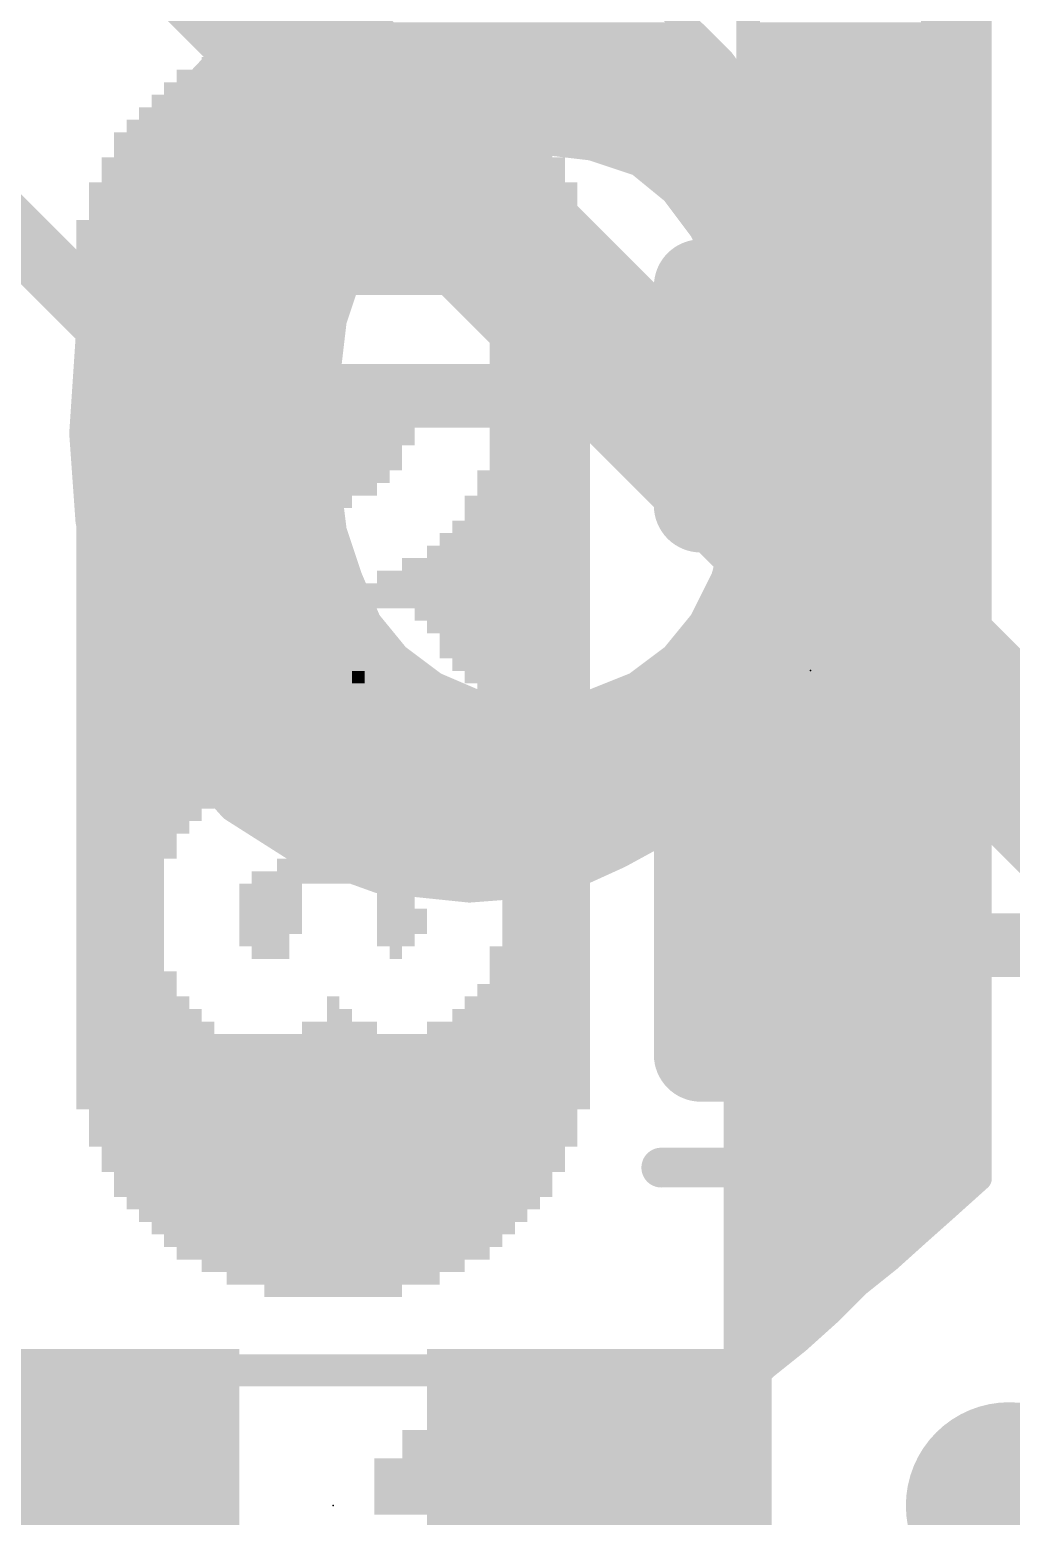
# Model space of a CAD drawing. Extents: x -24 to 83, y -22 to 58.
# Drawn here: x 21.002 to 24.136, y 33.748 to 38.496 of the extents above; entities that cross this region are included whole.
import ezdxf

# ---------------------------------------------------------------- set-up
doc = ezdxf.new("R2010")
doc.units = 0
for name, color, linetype in [('1', 12, 'CONTINUOUS'), ('16', 53, 'CONTINUOUS'), ('18', 110, 'CONTINUOUS'), ('21', 41, 'CONTINUOUS'), ('22', 40, 'CONTINUOUS'), ('23', 53, 'CONTINUOUS'), ('51', 53, 'CONTINUOUS')]:
    doc.layers.add(name, color=color, linetype=linetype)

# ---------------------------------------------------------------- blocks, each defined once
blk = doc.blocks.new('RECT')
blk.add_solid([(-0.5, -0.5), (0.5, -0.5), (-0.5, 0.5), (0.5, 0.5)])
blk = doc.blocks.new('RECT160000X160000R30')
at = {"const_width": 0.15}
blk.add_lwpolyline([(0.425, -0.35), (0.425, 0.35, 0.4142), (0.35, 0.425), (-0.35, 0.425, 0.4142), (-0.425, 0.35), (-0.425, -0.35, 0.4142), (-0.35, -0.425), (0.35, -0.425, 0.4142)], format="xyb", close=True, dxfattribs=at)
blk.add_solid([(-0.3754, -0.3754), (0.3754, -0.3754), (-0.3754, 0.3754), (0.3754, 0.3754)])
blk = doc.blocks.new('ROUNDV')
at = {"const_width": 0.5}
blk.add_lwpolyline([(0, -0.25, 1), (0, 0.25, 1), (0, -0.25)], format="xyb", dxfattribs=at)

msp = doc.modelspace()

# ---------------------------------------------------------------- linework, layer by layer
at = {"layer": '1', "const_width": 0.2032}
for points in [[(18.669, 40.132), (21.475, 37.326)], [(21.475, 37.326), (23.495, 37.326)], [(24.865, 35.572), (23.495, 35.572)], [(20.982, 33.921), (18.22, 33.921)], [(21.121, 33.782), (20.982, 33.921)], [(21.121, 33.782), (21.121, 33.235)]]:
    msp.add_lwpolyline(points, dxfattribs=at)
at = {"layer": '1', "const_width": 0.1016}
for points in [[(21.475, 37.3768, 1), (21.475, 37.2752)], [(21.4391, 37.2901, 1), (21.5109, 37.3619)], [(23.495, 37.2752, 1), (23.495, 37.3768)], [(23.495, 35.6228, 1), (23.495, 35.5212)], [(21.0179, 33.9569, 1), (20.9461, 33.8851)], [(20.982, 33.8702, 1), (20.982, 33.9718)], [(21.1718, 33.782, 1), (21.0702, 33.782)], [(21.0851, 33.7461, 1), (21.1569, 33.8179)]]:
    msp.add_lwpolyline(points, format="xyb", dxfattribs=at)
at = {"layer": '16', "const_width": 0.508}
msp.add_lwpolyline([(26.035, 34.29), (18.669, 41.656)], dxfattribs=at)
at = {"layer": '21', "const_width": 0.0635}
for points in [[(23.0188, 34.8933, 1), (23.0188, 34.8297)], [(23.9713, 34.8297, 1), (23.9713, 34.8933)]]:
    msp.add_lwpolyline(points, format="xyb", dxfattribs=at)
at = {"layer": '21', "const_width": 0.127}
msp.add_lwpolyline([(23.9713, 34.8615), (23.0188, 34.8615)], dxfattribs=at)
at = {"layer": '22', "const_width": 0.0762}
for points in [[(23.296, 38.646), (23.296, 38.286)], [(21.876, 38.606), (21.656, 38.456)], [(23.126, 38.486), (23.036, 38.566)], [(24.036, 38.516), (23.856, 38.556)], [(24.036, 34.826), (24.036, 38.516)], [(21.6927, 38.481), (23.131, 38.481)], [(23.216, 38.396), (23.126, 38.486)], [(23.296, 38.481), (24.036, 38.481)], [(21.656, 38.456), (21.476, 38.266)], [(21.6075, 38.4048), (23.2072, 38.4048)], [(23.296, 38.286), (23.216, 38.396)], [(23.296, 38.4048), (24.036, 38.4048)], [(21.5353, 38.3286), (23.265, 38.3286)], [(23.296, 38.3286), (24.036, 38.3286)], [(21.476, 38.266), (21.336, 38.036)], [(21.4677, 38.2524), (24.036, 38.2524)], [(21.4213, 38.1762), (24.036, 38.1762)], [(22.446, 38.116), (22.626, 38.136)], [(22.626, 38.136), (22.796, 38.116)], [(21.375, 38.1), (22.4012, 38.1)], [(22.306, 38.066), (22.446, 38.116)], [(22.796, 38.116), (22.946, 38.066)], [(22.844, 38.1), (24.036, 38.1)], [(22.186, 37.976), (22.306, 38.066)], [(22.946, 38.066), (23.056, 37.976)], [(21.336, 38.036), (21.246, 37.786)], [(21.3316, 38.0238), (22.2497, 38.0238)], [(22.9976, 38.0238), (24.036, 38.0238)], [(21.3042, 37.9476), (22.1647, 37.9476)], [(22.096, 37.856), (22.186, 37.976)], [(23.056, 37.976), (23.146, 37.856)], [(23.0773, 37.9476), (24.036, 37.9476)], [(21.2767, 37.8714), (22.1075, 37.8714)], [(22.026, 37.716), (22.096, 37.856)], [(23.1345, 37.8714), (24.036, 37.8714)], [(23.146, 37.856), (23.216, 37.716)], [(21.246, 37.786), (21.186, 37.506)], [(21.2493, 37.7952), (22.0656, 37.7952)], [(23.1764, 37.7952), (24.036, 37.7952)], [(21.2316, 37.719), (22.0275, 37.719)], [(21.976, 37.566), (22.026, 37.716)], [(23.2145, 37.719), (24.036, 37.719)], [(23.216, 37.716), (23.256, 37.566)], [(21.2153, 37.6428), (22.0016, 37.6428)], [(23.2355, 37.6428), (24.036, 37.6428)], [(21.199, 37.5666), (21.9762, 37.5666)], [(21.956, 37.396), (21.976, 37.566)], [(23.2558, 37.5666), (24.036, 37.5666)], [(23.256, 37.566), (23.286, 37.396)], [(21.186, 37.506), (21.166, 37.206)], [(21.185, 37.4904), (21.9671, 37.4904)], [(23.2693, 37.4904), (24.036, 37.4904)], [(21.1799, 37.4142), (21.9581, 37.4142)], [(21.946, 37.226), (21.956, 37.396)], [(23.2828, 37.4142), (24.036, 37.4142)], [(23.286, 37.396), (23.296, 37.226)], [(21.1748, 37.338), (21.9526, 37.338)], [(23.2894, 37.338), (24.036, 37.338)], [(21.1697, 37.2618), (21.9481, 37.2618)], [(23.2939, 37.2618), (24.036, 37.2618)], [(21.946, 37.226), (21.166, 37.206)], [(21.166, 37.206), (21.946, 37.226)], [(21.166, 37.206), (21.186, 36.926)], [(21.1675, 37.1856), (21.9484, 37.1856)], [(21.956, 37.056), (21.946, 37.226)], [(23.296, 37.226), (23.286, 37.056)], [(23.2936, 37.1856), (24.036, 37.1856)], [(21.1729, 37.1094), (21.9529, 37.1094)], [(23.2891, 37.1094), (24.036, 37.1094)], [(21.976, 36.896), (21.956, 37.056)], [(23.286, 37.056), (23.256, 36.896)], [(21.1783, 37.0332), (21.9589, 37.0332)], [(23.2817, 37.0332), (24.036, 37.0332)], [(21.1838, 36.957), (21.9684, 36.957)], [(23.2674, 36.957), (24.036, 36.957)], [(21.186, 36.926), (21.246, 36.656)], [(21.196, 36.8808), (21.9811, 36.8808)], [(22.026, 36.746), (21.976, 36.896)], [(23.256, 36.896), (23.216, 36.746)], [(23.2519, 36.8808), (24.036, 36.8808)], [(21.213, 36.8046), (22.0065, 36.8046)], [(23.2316, 36.8046), (24.036, 36.8046)], [(21.2299, 36.7284), (21.9892, 36.7284)], [(21.336, 36.416), (22.026, 36.746)], [(22.026, 36.746), (21.336, 36.416)], [(21.9892, 36.7284), (22.0335, 36.7284)], [(22.086, 36.606), (22.026, 36.746)], [(23.216, 36.746), (23.146, 36.606)], [(23.2072, 36.7284), (24.036, 36.7284)], [(21.246, 36.656), (21.336, 36.416)], [(21.2474, 36.6522), (21.8299, 36.6522)], [(21.8299, 36.6522), (22.0662, 36.6522)], [(23.1691, 36.6522), (24.036, 36.6522)], [(21.276, 36.576), (21.6705, 36.576)], [(21.6705, 36.576), (22.1105, 36.576)], [(22.176, 36.496), (22.086, 36.606)], [(23.146, 36.606), (23.056, 36.496)], [(23.1215, 36.576), (24.036, 36.576)], [(21.3046, 36.4998), (21.5112, 36.4998)], [(21.5112, 36.4998), (22.1729, 36.4998)], [(22.296, 36.406), (22.176, 36.496)], [(23.056, 36.496), (22.936, 36.406)], [(23.0591, 36.4998), (24.036, 36.4998)], [(21.3331, 36.4236), (21.3519, 36.4236)], [(21.3519, 36.4236), (22.2725, 36.4236)], [(22.9595, 36.4236), (24.036, 36.4236)], [(21.336, 36.416), (21.476, 36.196)], [(22.436, 36.346), (22.296, 36.406)], [(22.936, 36.406), (22.786, 36.346)], [(21.3797, 36.3474), (22.4327, 36.3474)], [(22.616, 36.326), (22.436, 36.346)], [(22.786, 36.346), (22.616, 36.326)], [(22.7895, 36.3474), (24.036, 36.3474)], [(21.4281, 36.2712), (24.036, 36.2712)], [(21.476, 36.196), (21.646, 36.006)], [(21.4769, 36.195), (24.036, 36.195)], [(23.176, 36.076), (23.256, 36.176)], [(23.256, 36.176), (23.256, 34.136)], [(21.5451, 36.1188), (23.2102, 36.1188)], [(23.256, 36.1188), (24.036, 36.1188)], [(23.096, 35.986), (23.176, 36.076)], [(21.6133, 36.0426), (23.1463, 36.0426)], [(21.646, 36.006), (21.866, 35.866)], [(23.256, 36.0426), (24.036, 36.0426)], [(21.7082, 35.9664), (23.068, 35.9664)], [(22.996, 35.916), (23.096, 35.986)], [(23.256, 35.9664), (24.036, 35.9664)], [(22.886, 35.856), (22.996, 35.916)], [(21.828, 35.8902), (22.9487, 35.8902)], [(21.866, 35.866), (22.116, 35.776)], [(22.776, 35.806), (22.886, 35.856)], [(23.256, 35.8902), (24.036, 35.8902)], [(22.0104, 35.814), (22.7936, 35.814)], [(22.656, 35.776), (22.776, 35.806)], [(23.256, 35.814), (24.036, 35.814)], [(22.116, 35.776), (22.406, 35.746)], [(22.536, 35.756), (22.656, 35.776)], [(22.406, 35.746), (22.536, 35.756)], [(23.256, 35.7378), (24.036, 35.7378)], [(23.256, 35.6616), (24.036, 35.6616)], [(23.256, 35.5854), (24.036, 35.5854)], [(23.256, 35.5092), (24.036, 35.5092)], [(23.256, 35.433), (24.036, 35.433)], [(23.256, 35.3568), (24.036, 35.3568)], [(23.256, 35.2806), (24.036, 35.2806)], [(23.256, 35.2044), (24.036, 35.2044)], [(23.256, 35.1282), (24.036, 35.1282)], [(23.256, 35.052), (24.036, 35.052)], [(23.256, 34.9758), (24.036, 34.9758)], [(23.256, 34.8996), (24.036, 34.8996)], [(23.256, 34.8234), (24.0331, 34.8234)], [(23.936, 34.736), (24.036, 34.826)], [(23.256, 34.7472), (23.9484, 34.7472)], [(23.846, 34.656), (23.936, 34.736)], [(23.256, 34.671), (23.8629, 34.671)], [(23.746, 34.566), (23.846, 34.656)], [(23.256, 34.5948), (23.778, 34.5948)], [(23.646, 34.486), (23.746, 34.566)], [(23.256, 34.5186), (23.6867, 34.5186)], [(23.556, 34.396), (23.646, 34.486)], [(23.256, 34.4424), (23.6024, 34.4424)], [(23.456, 34.306), (23.556, 34.396)], [(23.256, 34.3662), (23.5229, 34.3662)], [(23.256, 34.29), (23.436, 34.29)], [(23.356, 34.226), (23.456, 34.306)], [(23.256, 34.136), (23.356, 34.226)], [(23.256, 34.2138), (23.3424, 34.2138)], [(23.256, 34.1376), (23.2578, 34.1376)]]:
    msp.add_lwpolyline(points, dxfattribs=at)
at = {"layer": '22', "const_width": 0.0381}
for points in [[(24.0319, 38.4974, 1), (24.0401, 38.5346)], [(21.6927, 38.5001, 1), (21.6927, 38.462)], [(23.1395, 38.4995, 1), (23.1125, 38.4725)], [(23.1133, 38.4718, 1), (23.1387, 38.5002)], [(23.131, 38.462, 1), (23.131, 38.5001)], [(23.296, 38.5001, 1), (23.296, 38.462)], [(24.036, 38.462, 1), (24.036, 38.5001)], [(21.6453, 38.4717, 1), (21.6667, 38.4403)], [(21.6698, 38.4429, 1), (21.6422, 38.4691)], [(21.6075, 38.4239, 1), (21.6075, 38.3858)], [(23.2314, 38.4072, 1), (23.2006, 38.3848)], [(23.2025, 38.3825, 1), (23.2295, 38.4095)], [(23.2072, 38.3858, 1), (23.2072, 38.4239)], [(23.296, 38.4239, 1), (23.296, 38.3858)], [(24.036, 38.3858, 1), (24.036, 38.4239)], [(21.5353, 38.3477, 1), (21.5353, 38.3096)], [(23.265, 38.3096, 1), (23.265, 38.3477)], [(23.296, 38.3477, 1), (23.296, 38.3096)], [(24.036, 38.3096, 1), (24.036, 38.3477)], [(23.2806, 38.2748, 1), (23.3114, 38.2972)], [(21.4677, 38.2715, 1), (21.4677, 38.2334)], [(21.4622, 38.2791, 1), (21.4898, 38.2529)], [(21.4923, 38.2561, 1), (21.4597, 38.2759)], [(23.2769, 38.286, 1), (23.315, 38.286)], [(24.036, 38.2334, 1), (24.036, 38.2715)], [(21.4213, 38.1953, 1), (21.4213, 38.1572)], [(22.6282, 38.1549, 1), (22.6238, 38.1171)], [(22.6281, 38.1171, 1), (22.6239, 38.1549)], [(24.036, 38.1572, 1), (24.036, 38.1953)], [(21.375, 38.1191, 1), (21.375, 38.081)], [(22.4012, 38.081, 1), (22.4012, 38.1191)], [(22.4439, 38.1349, 1), (22.4481, 38.0971)], [(22.4524, 38.0981, 1), (22.4396, 38.1339)], [(22.802, 38.1341, 1), (22.79, 38.0979)], [(22.7938, 38.0971, 1), (22.7982, 38.1349)], [(22.844, 38.1191, 1), (22.844, 38.081)], [(24.036, 38.081, 1), (24.036, 38.1191)], [(22.2996, 38.0839, 1), (22.3124, 38.0481)], [(22.3174, 38.0508, 1), (22.2946, 38.0812)], [(22.9581, 38.0807, 1), (22.9339, 38.0513)], [(22.94, 38.0479, 1), (22.952, 38.0841)], [(21.3316, 38.0429, 1), (21.3316, 38.0048)], [(21.3197, 38.0459, 1), (21.3523, 38.0261)], [(21.3539, 38.0295, 1), (21.3181, 38.0425)], [(22.2497, 38.0048, 1), (22.2497, 38.0429)], [(22.9976, 38.0429, 1), (22.9976, 38.0048)], [(24.036, 38.0048, 1), (24.036, 38.0429)], [(21.3042, 37.9667, 1), (21.3042, 37.9286)], [(22.1647, 37.9286, 1), (22.1647, 37.9667)], [(22.1746, 37.9912, 1), (22.1974, 37.9608)], [(22.2012, 37.9646, 1), (22.1708, 37.9874)], [(23.0712, 37.9874, 1), (23.0408, 37.9646)], [(23.0439, 37.9613, 1), (23.0681, 37.9907)], [(23.0773, 37.9667, 1), (23.0773, 37.9286)], [(24.036, 37.9286, 1), (24.036, 37.9667)], [(21.2767, 37.8905, 1), (21.2767, 37.8524)], [(22.0808, 37.8674, 1), (22.1112, 37.8446)], [(22.113, 37.8475, 1), (22.079, 37.8645)], [(22.1075, 37.8524, 1), (22.1075, 37.8905)], [(23.1345, 37.8905, 1), (23.1345, 37.8524)], [(23.163, 37.8645, 1), (23.129, 37.8475)], [(23.1308, 37.8446, 1), (23.1612, 37.8674)], [(24.036, 37.8524, 1), (24.036, 37.8905)], [(21.2281, 37.7925, 1), (21.2639, 37.7795)], [(21.2646, 37.782, 1), (21.2274, 37.79)], [(21.2493, 37.8143, 1), (21.2493, 37.7762)], [(22.0656, 37.7762, 1), (22.0656, 37.8143)], [(23.1764, 37.8143, 1), (23.1764, 37.7762)], [(24.036, 37.7762, 1), (24.036, 37.8143)], [(21.2316, 37.7381, 1), (21.2316, 37.7)], [(22.009, 37.7245, 1), (22.043, 37.7075)], [(22.0441, 37.71, 1), (22.0079, 37.722)], [(22.0275, 37.7, 1), (22.0275, 37.7381)], [(23.2145, 37.7381, 1), (23.2145, 37.7)], [(23.2344, 37.7209, 1), (23.1976, 37.7111)], [(23.199, 37.7075, 1), (23.233, 37.7245)], [(24.036, 37.7, 1), (24.036, 37.7381)], [(21.2153, 37.6619, 1), (21.2153, 37.6238)], [(22.0016, 37.6238, 1), (22.0016, 37.6619)], [(23.2355, 37.6619, 1), (23.2355, 37.6238)], [(24.036, 37.6238, 1), (24.036, 37.6619)], [(21.199, 37.5857, 1), (21.199, 37.5476)], [(21.9949, 37.5638, 1), (21.9571, 37.5682)], [(21.9762, 37.5476, 1), (21.9762, 37.5857)], [(23.2558, 37.5857, 1), (23.2558, 37.5476)], [(23.2748, 37.5693, 1), (23.2372, 37.5627)], [(24.036, 37.5476, 1), (24.036, 37.5857)], [(21.9579, 37.572, 1), (21.9941, 37.56)], [(23.2376, 37.5611, 1), (23.2744, 37.5709)], [(21.185, 37.5095, 1), (21.185, 37.4714)], [(21.1674, 37.51, 1), (21.2046, 37.502)], [(21.205, 37.5047, 1), (21.167, 37.5073)], [(21.9671, 37.4714, 1), (21.9671, 37.5095)], [(23.2693, 37.5095, 1), (23.2693, 37.4714)], [(24.036, 37.4714, 1), (24.036, 37.5095)], [(21.1799, 37.4333, 1), (21.1799, 37.3952)], [(21.9371, 37.3982, 1), (21.9749, 37.3938)], [(21.975, 37.3949, 1), (21.937, 37.3971)], [(21.9581, 37.3952, 1), (21.9581, 37.4333)], [(23.2828, 37.4333, 1), (23.2828, 37.3952)], [(23.305, 37.3971, 1), (23.267, 37.3949)], [(23.2672, 37.3927, 1), (23.3048, 37.3993)], [(24.036, 37.3952, 1), (24.036, 37.4333)], [(21.1748, 37.3571, 1), (21.1748, 37.319)], [(21.9526, 37.319, 1), (21.9526, 37.3571)], [(23.2894, 37.3571, 1), (23.2894, 37.319)], [(24.036, 37.319, 1), (24.036, 37.3571)], [(21.1697, 37.2809, 1), (21.1697, 37.2428)], [(21.9481, 37.2428, 1), (21.9481, 37.2809)], [(23.2939, 37.2809, 1), (23.2939, 37.2428)], [(24.036, 37.2428, 1), (24.036, 37.2809)], [(21.1655, 37.225, 1), (21.1665, 37.187)], [(21.185, 37.2074, 1), (21.147, 37.2046)], [(21.1655, 37.225, 1), (21.1665, 37.187)], [(21.147, 37.2073, 1), (21.185, 37.2047)], [(21.1675, 37.2047, 1), (21.1675, 37.1666)], [(21.965, 37.2271, 1), (21.927, 37.2249)], [(21.927, 37.2271, 1), (21.965, 37.2249)], [(21.9465, 37.207, 1), (21.9455, 37.245)], [(21.9465, 37.207, 1), (21.9455, 37.245)], [(21.9484, 37.1666, 1), (21.9484, 37.2047)], [(23.2936, 37.2047, 1), (23.2936, 37.1666)], [(23.315, 37.2249, 1), (23.277, 37.2271)], [(23.277, 37.2249, 1), (23.315, 37.2271)], [(24.036, 37.1666, 1), (24.036, 37.2047)], [(21.1729, 37.1285, 1), (21.1729, 37.0904)], [(21.9529, 37.0904, 1), (21.9529, 37.1285)], [(23.2891, 37.1285, 1), (23.2891, 37.0904)], [(24.036, 37.0904, 1), (24.036, 37.1285)], [(21.9749, 37.0584, 1), (21.9371, 37.0536)], [(23.3047, 37.0525, 1), (23.2673, 37.0595)], [(21.1783, 37.0523, 1), (21.1783, 37.0142)], [(21.937, 37.0549, 1), (21.975, 37.0571)], [(21.9589, 37.0142, 1), (21.9589, 37.0523)], [(23.2817, 37.0523, 1), (23.2817, 37.0142)], [(23.267, 37.0571, 1), (23.305, 37.0549)], [(24.036, 37.0142, 1), (24.036, 37.0523)], [(21.1838, 36.9761, 1), (21.1838, 36.938)], [(21.9684, 36.938, 1), (21.9684, 36.9761)], [(23.2674, 36.9761, 1), (23.2674, 36.938)], [(24.036, 36.938, 1), (24.036, 36.9761)], [(21.2046, 36.9301, 1), (21.1674, 36.9219)], [(21.167, 36.9246, 1), (21.205, 36.9274)], [(21.196, 36.8999, 1), (21.196, 36.8618)], [(21.9941, 36.902, 1), (21.9579, 36.89)], [(21.9571, 36.8936, 1), (21.9949, 36.8984)], [(21.9811, 36.8618, 1), (21.9811, 36.8999)], [(23.2519, 36.8999, 1), (23.2519, 36.8618)], [(23.2373, 36.8995, 1), (23.2747, 36.8925)], [(23.2744, 36.8911, 1), (23.2376, 36.9009)], [(24.036, 36.8618, 1), (24.036, 36.8999)], [(21.213, 36.8237, 1), (21.213, 36.7856)], [(22.0065, 36.7856, 1), (22.0065, 36.8237)], [(23.2316, 36.8237, 1), (23.2316, 36.7856)], [(24.036, 36.7856, 1), (24.036, 36.8237)], [(21.2299, 36.7475, 1), (21.2299, 36.7094)], [(21.9892, 36.7475, 1), (21.9892, 36.7094)], [(21.9892, 36.7094, 1), (21.9892, 36.7475)], [(22.0435, 36.7535, 1), (22.0085, 36.7385)], [(22.0079, 36.74, 1), (22.0441, 36.752)], [(22.0342, 36.7288, 1), (22.0178, 36.7632)], [(22.0342, 36.7288, 1), (22.0178, 36.7632)], [(22.0335, 36.7094, 1), (22.0335, 36.7475)], [(23.2072, 36.7475, 1), (23.2072, 36.7094)], [(23.1976, 36.7509, 1), (23.2344, 36.7411)], [(23.233, 36.7375, 1), (23.199, 36.7545)], [(24.036, 36.7094, 1), (24.036, 36.7475)], [(21.2638, 36.6627, 1), (21.2282, 36.6493)], [(21.2274, 36.6519, 1), (21.2646, 36.6601)], [(21.2474, 36.6713, 1), (21.2474, 36.6332)], [(21.8299, 36.6713, 1), (21.8299, 36.6332)], [(21.8299, 36.6332, 1), (21.8299, 36.6713)], [(22.0662, 36.6332, 1), (22.0662, 36.6713)], [(23.1691, 36.6713, 1), (23.1691, 36.6332)], [(24.036, 36.6332, 1), (24.036, 36.6713)], [(21.276, 36.5951, 1), (21.276, 36.557)], [(21.6705, 36.5951, 1), (21.6705, 36.557)], [(21.6705, 36.557, 1), (21.6705, 36.5951)], [(22.1007, 36.6181, 1), (22.0713, 36.5939)], [(22.0685, 36.5985, 1), (22.1035, 36.6135)], [(22.1105, 36.557, 1), (22.1105, 36.5951)], [(23.1215, 36.5951, 1), (23.1215, 36.557)], [(23.129, 36.6145, 1), (23.163, 36.5975)], [(23.1607, 36.5939, 1), (23.1313, 36.6181)], [(24.036, 36.557, 1), (24.036, 36.5951)], [(21.3046, 36.5189, 1), (21.3046, 36.4808)], [(21.5112, 36.5189, 1), (21.5112, 36.4808)], [(21.5112, 36.4808, 1), (21.5112, 36.5189)], [(22.1874, 36.5112, 1), (22.1646, 36.4808)], [(22.1613, 36.4839, 1), (22.1907, 36.5081)], [(22.1729, 36.4808, 1), (22.1729, 36.5189)], [(23.0413, 36.5081, 1), (23.0707, 36.4839)], [(23.0591, 36.5189, 1), (23.0591, 36.4808)], [(23.0674, 36.4808, 1), (23.0446, 36.5112)], [(24.036, 36.4808, 1), (24.036, 36.5189)], [(21.3331, 36.4427, 1), (21.3331, 36.4046)], [(21.3519, 36.4427, 1), (21.3519, 36.4046)], [(21.3519, 36.4046, 1), (21.3519, 36.4427)], [(22.2725, 36.4046, 1), (22.2725, 36.4427)], [(22.9595, 36.4427, 1), (22.9595, 36.4046)], [(24.036, 36.4046, 1), (24.036, 36.4427)], [(21.3521, 36.4262, 1), (21.3199, 36.4058)], [(21.3278, 36.4332, 1), (21.3442, 36.3988)], [(21.3278, 36.4332, 1), (21.3442, 36.3988)], [(21.3182, 36.4093, 1), (21.3538, 36.4227)], [(22.3035, 36.4235, 1), (22.2885, 36.3885)], [(22.2846, 36.3908, 1), (22.3074, 36.4212)], [(22.9246, 36.4212, 1), (22.9474, 36.3908)], [(22.9431, 36.3883, 1), (22.9289, 36.4237)], [(21.3797, 36.3665, 1), (21.3797, 36.3284)], [(22.4381, 36.3649, 1), (22.4339, 36.3271)], [(22.4285, 36.3285, 1), (22.4435, 36.3635)], [(22.4327, 36.3284, 1), (22.4327, 36.3665)], [(22.7789, 36.3637, 1), (22.7931, 36.3283)], [(22.7895, 36.3665, 1), (22.7895, 36.3284)], [(22.7882, 36.3271, 1), (22.7838, 36.3649)], [(24.036, 36.3284, 1), (24.036, 36.3665)], [(22.6138, 36.3449, 1), (22.6182, 36.3071)], [(22.6139, 36.3071, 1), (22.6181, 36.3449)], [(21.4281, 36.2903, 1), (21.4281, 36.2522)], [(24.036, 36.2522, 1), (24.036, 36.2903)], [(21.4902, 36.2087, 1), (21.4618, 36.1833)], [(21.4769, 36.2141, 1), (21.4769, 36.176)], [(21.4599, 36.1858, 1), (21.4921, 36.2062)], [(24.036, 36.176, 1), (24.036, 36.2141)], [(23.2751, 36.176, 1), (23.237, 36.176)], [(23.2709, 36.1641, 1), (23.2411, 36.1879)], [(21.5451, 36.1379, 1), (21.5451, 36.0998)], [(23.2102, 36.0998, 1), (23.2102, 36.1379)], [(23.256, 36.1379, 1), (23.256, 36.0998)], [(24.036, 36.0998, 1), (24.036, 36.1379)], [(23.1611, 36.0879, 1), (23.1909, 36.0641)], [(23.1902, 36.0633, 1), (23.1618, 36.0887)], [(21.6133, 36.0617, 1), (21.6133, 36.0236)], [(21.6562, 36.0221, 1), (21.6358, 35.9899)], [(21.6318, 35.9933, 1), (21.6602, 36.0187)], [(23.1463, 36.0236, 1), (23.1463, 36.0617)], [(23.256, 36.0617, 1), (23.256, 36.0236)], [(24.036, 36.0236, 1), (24.036, 36.0617)], [(21.7082, 35.9855, 1), (21.7082, 35.9474)], [(23.068, 35.9474, 1), (23.068, 35.9855)], [(23.0818, 35.9987, 1), (23.1102, 35.9733)], [(23.1069, 35.9704, 1), (23.0851, 36.0016)], [(23.256, 35.9855, 1), (23.256, 35.9474)], [(24.036, 35.9474, 1), (24.036, 35.9855)], [(22.9851, 35.9316, 1), (23.0069, 35.9004)], [(23.0051, 35.8993, 1), (22.9869, 35.9327)], [(21.828, 35.9093, 1), (21.828, 35.8712)], [(21.8725, 35.8839, 1), (21.8595, 35.8481)], [(21.8558, 35.8499, 1), (21.8762, 35.8821)], [(22.8769, 35.8727, 1), (22.8951, 35.8393)], [(22.8939, 35.8387, 1), (22.8781, 35.8733)], [(22.9487, 35.8712, 1), (22.9487, 35.9093)], [(23.256, 35.9093, 1), (23.256, 35.8712)], [(24.036, 35.8712, 1), (24.036, 35.9093)], [(22.0104, 35.8331, 1), (22.0104, 35.795)], [(22.7806, 35.7875, 1), (22.7714, 35.8245)], [(22.7936, 35.795, 1), (22.7936, 35.8331)], [(23.256, 35.8331, 1), (23.256, 35.795)], [(24.036, 35.795, 1), (24.036, 35.8331)], [(22.118, 35.7949, 1), (22.114, 35.7571)], [(22.1095, 35.7581, 1), (22.1225, 35.7939)], [(22.6514, 35.7945, 1), (22.6606, 35.7575)], [(22.6591, 35.7572, 1), (22.6529, 35.7948)], [(22.7681, 35.8233, 1), (22.7839, 35.7887)], [(22.4045, 35.765, 1), (22.4075, 35.727)], [(22.404, 35.7271, 1), (22.408, 35.7649)], [(22.5329, 35.7748, 1), (22.5391, 35.7372)], [(22.5375, 35.737, 1), (22.5345, 35.775)], [(23.256, 35.7569, 1), (23.256, 35.7188)], [(24.036, 35.7188, 1), (24.036, 35.7569)], [(23.256, 35.6806, 1), (23.256, 35.6425)], [(24.036, 35.6425, 1), (24.036, 35.6806)], [(23.256, 35.6044, 1), (23.256, 35.5663)], [(24.036, 35.5663, 1), (24.036, 35.6044)], [(23.256, 35.5282, 1), (23.256, 35.4901)], [(24.036, 35.4901, 1), (24.036, 35.5282)], [(23.256, 35.452, 1), (23.256, 35.4139)], [(24.036, 35.4139, 1), (24.036, 35.452)], [(23.256, 35.3758, 1), (23.256, 35.3377)], [(24.036, 35.3377, 1), (24.036, 35.3758)], [(23.256, 35.2996, 1), (23.256, 35.2615)], [(24.036, 35.2615, 1), (24.036, 35.2996)], [(23.256, 35.2234, 1), (23.256, 35.1853)], [(24.036, 35.1853, 1), (24.036, 35.2234)], [(23.256, 35.1472, 1), (23.256, 35.1091)], [(24.036, 35.1091, 1), (24.036, 35.1472)], [(23.256, 35.071, 1), (23.256, 35.0329)], [(24.036, 35.0329, 1), (24.036, 35.071)], [(23.256, 34.9948, 1), (23.256, 34.9567)], [(24.036, 34.9567, 1), (24.036, 34.9948)], [(23.256, 34.9186, 1), (23.256, 34.8805)], [(24.036, 34.8805, 1), (24.036, 34.9186)], [(23.256, 34.8424, 1), (23.256, 34.8043)], [(24.0487, 34.8118, 1), (24.0233, 34.8402)], [(24.0331, 34.8043, 1), (24.0331, 34.8424)], [(24.017, 34.826, 1), (24.0551, 34.826)], [(23.256, 34.7662, 1), (23.256, 34.7281)], [(23.9233, 34.7502, 1), (23.9487, 34.7218)], [(23.9487, 34.7218, 1), (23.9233, 34.7502)], [(23.9484, 34.7281, 1), (23.9484, 34.7662)], [(23.256, 34.69, 1), (23.256, 34.6519)], [(23.8629, 34.6519, 1), (23.8629, 34.69)], [(23.8333, 34.6702, 1), (23.8587, 34.6418)], [(23.8587, 34.6418, 1), (23.8333, 34.6702)], [(23.256, 34.6138, 1), (23.256, 34.5757)], [(23.778, 34.5757, 1), (23.778, 34.6138)], [(23.7333, 34.5802, 1), (23.7587, 34.5518)], [(23.7579, 34.5511, 1), (23.7341, 34.5809)], [(23.256, 34.5376, 1), (23.256, 34.4995)], [(23.6341, 34.5009, 1), (23.6579, 34.4711)], [(23.6595, 34.4725, 1), (23.6325, 34.4995)], [(23.6867, 34.4995, 1), (23.6867, 34.5376)], [(23.256, 34.4614, 1), (23.256, 34.4233)], [(23.6024, 34.4233, 1), (23.6024, 34.4614)], [(23.5425, 34.4095, 1), (23.5695, 34.3825)], [(23.5687, 34.3818, 1), (23.5433, 34.4102)], [(23.256, 34.3852, 1), (23.256, 34.3471)], [(23.5229, 34.3471, 1), (23.5229, 34.3852)], [(23.256, 34.309, 1), (23.256, 34.2709)], [(23.436, 34.2709, 1), (23.436, 34.309)], [(23.4433, 34.3202, 1), (23.4687, 34.2918)], [(23.4679, 34.2911, 1), (23.4441, 34.3209)], [(23.256, 34.2328, 1), (23.256, 34.1947)], [(23.3441, 34.2409, 1), (23.3679, 34.2111)], [(23.3424, 34.1947, 1), (23.3424, 34.2328)], [(23.3687, 34.2118, 1), (23.3433, 34.2402)], [(23.256, 34.1566, 1), (23.256, 34.1185)], [(23.2433, 34.1502, 1), (23.2687, 34.1218)], [(23.237, 34.136, 1), (23.2751, 34.136)], [(23.2578, 34.1185, 1), (23.2578, 34.1566)]]:
    msp.add_lwpolyline(points, format="xyb", dxfattribs=at)
at = {"layer": '23'}
for p in [(23.495, 36.449), (21.971, 33.782)]:
    msp.add_point(p, dxfattribs=at)
at = {"layer": '51'}
for points, const_width in [([(23.495, 36.2903), (23.1775, 36.6078)], 0.127), ([(23.495, 36.2903), (23.8125, 36.6078)], 0.127), ([(23.495, 36.2903), (23.0188, 36.2903)], 0.127), ([(23.9713, 36.2903), (23.495, 36.2903)], 0.127), ([(21.615, 34.214), (22.327, 34.214)], 0.1016)]:
    msp.add_lwpolyline(points, dxfattribs=dict(at, const_width=const_width))
for points, const_width in [([(23.2, 36.6302, 1), (23.155, 36.5853)], 0.0635), ([(23.835, 36.5853, 1), (23.79, 36.6302)], 0.0635), ([(23.0188, 36.322, 1), (23.0188, 36.2585)], 0.0635), ([(23.495, 36.322, 1), (23.495, 36.2585)], 0.0635), ([(23.4725, 36.3127, 1), (23.5175, 36.2678)], 0.0635), ([(23.4725, 36.2678, 1), (23.5175, 36.3127)], 0.0635), ([(23.495, 36.2585, 1), (23.495, 36.322)], 0.0635), ([(23.9713, 36.2585, 1), (23.9713, 36.322)], 0.0635), ([(21.615, 34.2394, 1), (21.615, 34.1886)], 0.0508), ([(22.327, 34.1886, 1), (22.327, 34.2394)], 0.0508)]:
    msp.add_lwpolyline(points, format="xyb", dxfattribs=dict(at, const_width=const_width))

# ---------------------------------------------------------------- block references
at = {"layer": '1', "rotation": 180}
for p in [(23.495, 37.326), (23.495, 35.572)]:
    msp.add_blockref('RECT160000X160000R30', p, dxfattribs=at)
at = {"layer": '1', "xscale": 1.1}
for p in [(21.121, 33.782), (22.821, 33.782)]:
    msp.add_blockref('RECT', p, dxfattribs=at)
at = {"layer": '18', "xscale": 0.6604, "yscale": 0.6604}
msp.add_blockref('ROUNDV', (24.13, 33.782), dxfattribs=at)
msp.add_blockref('ROUNDV', (24.13, 33.782), dxfattribs=at)
at = {"layer": '21', "yscale": 0.04, "rotation": 270}
for p, xscale in [((21.771, 38.068), 0.84), ((21.811, 38.068), 0.84), ((21.851, 38.068), 0.84), ((21.891, 38.068), 0.84), ((21.931, 38.068), 0.84), ((21.971, 38.068), 0.84), ((22.011, 38.068), 0.84), ((22.051, 38.068), 0.84), ((22.091, 38.068), 0.84), ((22.131, 38.068), 0.84), ((22.171, 38.068), 0.84), ((21.571, 38.028), 0.76), ((21.611, 38.028), 0.76), ((21.651, 38.048), 0.8), ((21.691, 38.048), 0.8), ((21.731, 38.048), 0.8), ((22.211, 38.048), 0.8), ((22.251, 38.048), 0.8), ((22.291, 38.048), 0.8), ((22.331, 38.028), 0.76), ((22.371, 38.028), 0.76), ((21.491, 38.008), 0.72), ((21.531, 38.008), 0.72), ((22.411, 38.008), 0.72), ((22.451, 38.008), 0.72), ((21.451, 37.968), 0.72), ((22.491, 37.048), 2.56), ((21.411, 36.468), 3.64), ((22.531, 36.468), 3.64), ((21.371, 36.468), 3.56), ((22.571, 36.468), 3.56), ((21.331, 36.468), 3.48), ((22.611, 36.468), 3.48), ((21.291, 36.468), 3.4), ((22.651, 36.468), 3.4), ((21.251, 36.468), 3.24), ((22.691, 36.468), 3.24), ((21.211, 36.468), 3.08), ((22.731, 36.468), 3.08), ((21.171, 36.468), 2.84), ((22.771, 36.468), 2.84), ((21.691, 37.288), 0.16), ((21.731, 37.248), 0.32), ((21.771, 37.228), 0.36), ((21.811, 37.208), 0.4), ((21.851, 37.208), 0.4), ((21.891, 37.208), 0.4), ((21.931, 37.188), 0.44), ((21.971, 37.188), 0.44), ((22.011, 37.188), 0.44), ((22.051, 37.208), 0.4), ((22.091, 37.208), 0.4), ((22.131, 37.228), 0.36), ((22.171, 37.248), 0.32), ((22.211, 37.288), 0.24), ((21.451, 36.748), 0.76), ((22.451, 36.728), 0.72), ((21.491, 36.708), 0.6), ((22.411, 36.708), 0.6), ((21.531, 36.688), 0.56), ((22.371, 36.688), 0.48), ((21.571, 36.648), 0.48), ((21.611, 36.648), 0.48), ((21.651, 36.628), 0.44), ((22.291, 36.708), 0.28), ((22.331, 36.688), 0.4), ((21.691, 36.608), 0.4), ((22.211, 36.728), 0.16), ((22.251, 36.708), 0.2), ((21.731, 36.588), 0.36), ((21.771, 36.588), 0.36), ((21.811, 36.588), 0.36), ((22.131, 36.708), 0.12), ((22.171, 36.708), 0.12), ((21.851, 36.568), 0.32), ((21.891, 36.568), 0.32), ((21.931, 36.568), 0.32), ((21.971, 36.568), 0.32), ((22.011, 36.568), 0.32), ((22.051, 36.668), 0.12), ((22.091, 36.688), 0.08), ((22.051, 36.428), 0.04), ((21.451, 36.028), 0.36), ((21.491, 36.048), 0.24), ((21.531, 36.068), 0.2), ((21.571, 36.088), 0.16), ((21.611, 36.108), 0.12), ((21.651, 36.108), 0.12), ((21.691, 36.108), 0.12), ((21.731, 36.108), 0.12), ((21.771, 36.108), 0.12), ((21.811, 36.088), 0.16), ((21.851, 35.888), 0.56), ((21.891, 35.968), 0.4), ((21.931, 35.968), 0.4), ((21.971, 35.968), 0.4), ((22.011, 35.968), 0.4), ((22.051, 35.968), 0.4), ((22.091, 35.968), 0.4), ((22.131, 36.048), 0.24), ((22.171, 36.088), 0.16), ((22.211, 36.088), 0.16), ((22.251, 36.088), 0.16), ((22.291, 36.088), 0.16), ((22.331, 36.088), 0.16), ((22.371, 36.068), 0.2), ((22.411, 36.048), 0.24), ((22.451, 36.028), 0.28), ((21.811, 35.688), 0.32), ((22.131, 35.708), 0.28), ((21.731, 35.668), 0.28), ((21.771, 35.668), 0.28), ((22.171, 35.668), 0.28), ((21.691, 35.668), 0.2), ((22.211, 35.668), 0.2), ((22.251, 35.648), 0.08), ((22.491, 35.088), 0.96), ((21.451, 35.048), 0.88), ((22.451, 35.008), 0.88), ((21.491, 34.988), 0.84), ((21.971, 34.928), 0.96), ((22.411, 34.988), 0.84), ((21.531, 34.968), 0.8), ((21.571, 34.928), 0.8), ((21.891, 34.888), 0.88), ((21.931, 34.888), 0.88), ((22.011, 34.908), 0.92), ((22.051, 34.888), 0.88), ((22.091, 34.888), 0.88), ((22.291, 34.908), 0.84), ((22.331, 34.928), 0.8), ((22.371, 34.948), 0.84), ((21.611, 34.908), 0.76), ((21.651, 34.888), 0.8), ((21.691, 34.888), 0.8), ((21.731, 34.888), 0.8), ((21.771, 34.868), 0.84), ((21.811, 34.868), 0.84), ((21.851, 34.868), 0.84), ((22.131, 34.868), 0.84), ((22.171, 34.868), 0.84), ((22.211, 34.888), 0.8), ((22.251, 34.888), 0.8)]:
    msp.add_blockref('RECT', p, dxfattribs=dict(at, xscale=xscale))
at = {"layer": '22', "rotation": 180}
for p, xscale, yscale in [((22.417, 34.063), 0.09, 0.08), ((22.417, 33.978), 0.45, 0.09), ((22.417, 33.888), 0.63, 0.09), ((22.417, 33.798), 0.63, 0.09)]:
    msp.add_blockref('RECT', p, dxfattribs=dict(at, xscale=xscale, yscale=yscale))
at = {"layer": '51', "xscale": 0.5001, "yscale": 0.95}
for p in [(21.3829, 33.7871), (22.5512, 33.7871)]:
    msp.add_blockref('RECT', p, dxfattribs=at)

doc.saveas('drawing.dxf')
